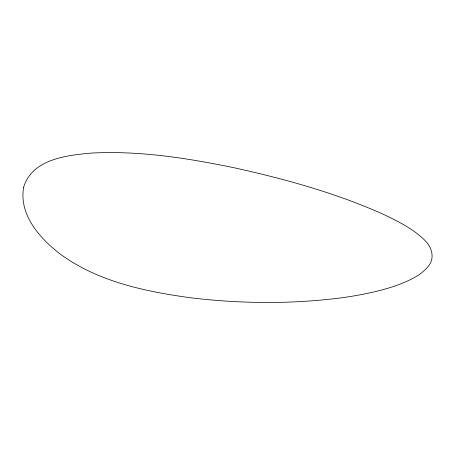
<?xml version="1.0" encoding="UTF-8"?>
<svg xmlns="http://www.w3.org/2000/svg" width="455" height="455" viewBox="0 0 455 455"><rect width="100%" height="100%" fill="white"/><g stroke="black" fill="none" stroke-linecap="round" stroke-linejoin="round"><path stroke-width="0.68" d="M23.654 187.187C18.604 215.414 40.859 239.592 61.766 255.204C99.457 282.06 146.089 291.7 191.123 297.843C241.702 303.866 293.083 304.27 343.61 297.524C362.498 294.766 381.353 291.012 399.331 284.449C410.37 280.018 422.086 274.917 429.287 264.981C434.724 257.302 431.602 247.139 425.425 240.923C413.697 229.019 398.421 221.574 383.554 214.39C335.966 193.085 285.444 179.099 234.638 167.872C187.659 158.175 139.662 150.542 91.546 153.068C66.76 155.269 32.1 159.091 23.654 187.187"/></g></svg>
